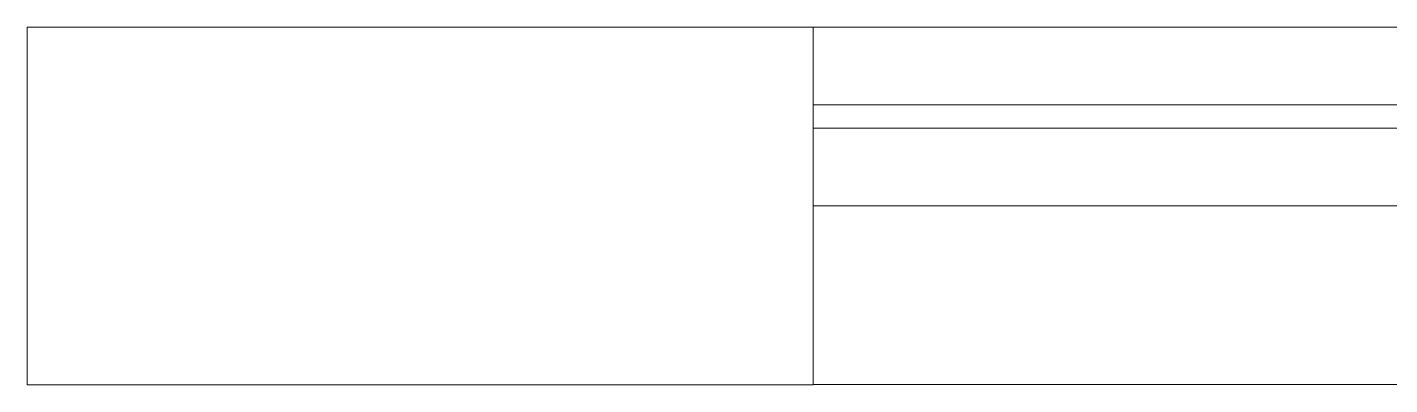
# Model space of a CAD drawing. Header units: inches. Extents: x 719368 to 6315912, y -2624014 to 446967.
# Drawn here: x 6106048 to 6106925, y -2128988 to -2128758 of the extents above; entities that cross this region are included whole.
import ezdxf
from ezdxf.lldxf.tags import DXFTag

# ---------------------------------------------------------------- set-up
doc = ezdxf.new("R2010")
doc.units = ezdxf.units.IN
doc.header["$LTSCALE"] = 20
doc.header["$MEASUREMENT"] = 0
for name, color, linetype, lineweight in [('Ventilator', 6, 'DASHED', 20), ('WALL', 1, 'Continuous', 18), ('Window-Wall', 7, 'Continuous', 20)]:
    doc.layers.add(name, color=color, linetype=linetype, lineweight=lineweight)
tags = doc.linetypes.add('DASHED', pattern=[0.75, 0.5, -0.25]).pattern_tags.tags
tags[6:7] = [DXFTag(74, 4), DXFTag(75, 0), DXFTag(340, '0'), DXFTag(46, 1.0), DXFTag(50, 0.0), DXFTag(44, 0.0), DXFTag(45, 0.0)]
tags[4:5] = [DXFTag(74, 4), DXFTag(75, 0), DXFTag(340, '0'), DXFTag(46, 1.0), DXFTag(50, 0.0), DXFTag(44, 0.0), DXFTag(45, 0.0)]

# ---------------------------------------------------------------- blocks, each defined once
blk = doc.blocks.new('VENTILATOR')
at = {"layer": 'Ventilator', "ltscale": 0.02}
for p, q in [((-0.18, -1.5), (-0.18, 0)), ((-0.165, 0), (-0.165, -1.5))]:
    blk.add_line(p, q, dxfattribs=at)
at = {"layer": 'Window-Wall'}
for p, q in [((-0.23, 0), (0, 0)), ((-0.23, -1.5), (-0.23, 0)), ((-0.115, 0), (-0.115, -1.5)), ((0, 0), (0, -1.5)), ((-0.23, -1.5), (0, -1.5))]:
    blk.add_line(p, q, dxfattribs=at)

msp = doc.modelspace()

# ---------------------------------------------------------------- linework, layer by layer
at = {"layer": 'WALL'}
msp.add_lwpolyline([(6106048.3292, -2128987.8854), (6106048.3292, -2128757.691), (6106553.9475, -2128757.691), (6106553.9475, -2128987.8854)], close=True, dxfattribs=at)

# ---------------------------------------------------------------- block references
at = {"layer": 'WALL', "xscale": -1000, "yscale": 1000, "zscale": 1000, "rotation": 90}
msp.add_blockref('VENTILATOR', (6106553.9475, -2128987.691), dxfattribs=at)

doc.saveas('drawing.dxf')
